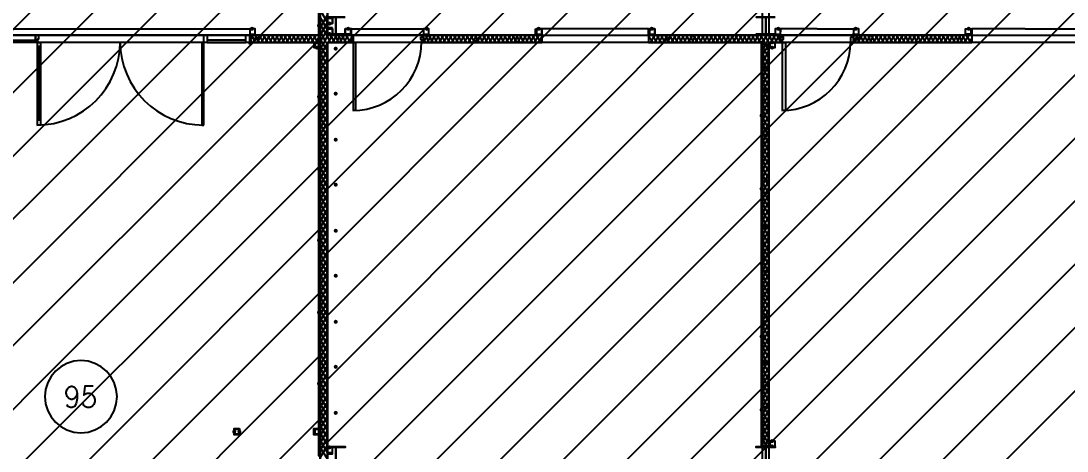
# Model space of a CAD drawing. Header units: millimetres. Extents: x 0 to 420, y 0 to 297.
# Drawn here: x 244.02 to 286.34, y 136.38 to 153.78 of the extents above; entities that cross this region are included whole.
import ezdxf

# ---------------------------------------------------------------- set-up
doc = ezdxf.new("R2010")
doc.units = ezdxf.units.MM
doc.layers.get('0').update_dxf_attribs({"linetype": 'CONTINUOUS'})
doc.styles.get("Standard").update_dxf_attribs({"font": 'STANDARD'})

msp = doc.modelspace()

# ---------------------------------------------------------------- hatches: boundary and pattern name
at = {"true_color": 0x000007}
h = msp.add_hatch(color=0, dxfattribs=at)
h.paths.add_polyline_path([(256.116667, 170.942), (256.074333, 170.942), (256.116667, 153.585333)], flags=0)
h.paths.add_polyline_path([(256.074333, 170.942), (256.116667, 153.585333), (256.074333, 153.585333)], flags=0)
at = {"true_color": 0x0000fe}
for points in [[(256.159, 153.585333), (256.134129, 153.525537), (256.074333, 153.500667), (256.014537, 153.525537), (255.989667, 153.585333), (256.014537, 153.645129), (256.074333, 153.67), (256.134129, 153.645129)], [(256.201333, 153.585333), (256.176462, 153.525537), (256.116667, 153.500667), (256.056871, 153.525537), (256.032, 153.585333), (256.056871, 153.645129), (256.116667, 153.67), (256.176462, 153.645129)], [(274.108333, 152.908), (274.083463, 152.848204), (274.023667, 152.823333), (273.963871, 152.848204), (273.939, 152.908), (273.963871, 152.967796), (274.023667, 152.992667), (274.083462, 152.967796)], [(274.108333, 152.908), (274.083463, 152.848204), (274.023667, 152.823333), (273.963871, 152.848204), (273.939, 152.908), (273.963871, 152.967796), (274.023667, 152.992667), (274.083462, 152.967796)], [(256.159, 150.706667), (256.134129, 150.646871), (256.074333, 150.622), (256.014537, 150.646871), (255.989667, 150.706667), (256.014537, 150.766462), (256.074333, 150.791333), (256.134129, 150.766463)], [(256.201333, 150.664333), (256.176462, 150.604537), (256.116667, 150.579667), (256.056871, 150.604537), (256.032, 150.664333), (256.056871, 150.724129), (256.116667, 150.749), (256.176462, 150.724129)], [(274.066, 149.944667), (274.041129, 149.884871), (273.981333, 149.86), (273.921538, 149.884871), (273.896667, 149.944667), (273.921537, 150.004462), (273.981333, 150.029333), (274.041129, 150.004463)], [(274.108333, 149.902333), (274.083463, 149.842537), (274.023667, 149.817667), (273.963871, 149.842537), (273.939, 149.902333), (273.963871, 149.962129), (274.023667, 149.987), (274.083462, 149.962129)], [(256.159, 147.785667), (256.134129, 147.725871), (256.074333, 147.701), (256.014537, 147.725871), (255.989667, 147.785667), (256.014537, 147.845462), (256.074333, 147.870333), (256.134129, 147.845463)], [(256.201333, 147.785667), (256.176462, 147.725871), (256.116667, 147.701), (256.056871, 147.725871), (256.032, 147.785667), (256.056871, 147.845462), (256.116667, 147.870333), (256.176462, 147.845463)], [(274.066, 146.981333), (274.041129, 146.921537), (273.981333, 146.896667), (273.921538, 146.921537), (273.896667, 146.981333), (273.921537, 147.041129), (273.981333, 147.066), (274.041129, 147.041129)], [(274.108333, 146.939), (274.083463, 146.879204), (274.023667, 146.854333), (273.963871, 146.879204), (273.939, 146.939), (273.963871, 146.998796), (274.023667, 147.023667), (274.083462, 146.998796)], [(256.159, 144.907), (256.134129, 144.847204), (256.074333, 144.822333), (256.014537, 144.847204), (255.989667, 144.907), (256.014537, 144.966796), (256.074333, 144.991667), (256.134129, 144.966796)], [(256.201333, 144.864667), (256.176462, 144.804871), (256.116667, 144.78), (256.056871, 144.804871), (256.032, 144.864667), (256.056871, 144.924462), (256.116667, 144.949333), (256.176462, 144.924463)], [(274.066, 143.975667), (274.041129, 143.915871), (273.981333, 143.891), (273.921538, 143.915871), (273.896667, 143.975667), (273.921537, 144.035462), (273.981333, 144.060333), (274.041129, 144.035463)], [(274.108333, 143.975667), (274.083463, 143.915871), (274.023667, 143.891), (273.963871, 143.915871), (273.939, 143.975667), (273.963871, 144.035462), (274.023667, 144.060333), (274.083462, 144.035463)], [(256.159, 141.986), (256.134129, 141.926204), (256.074333, 141.901333), (256.014537, 141.926204), (255.989667, 141.986), (256.014537, 142.045796), (256.074333, 142.070667), (256.134129, 142.045796)], [(256.201333, 141.986), (256.176462, 141.926204), (256.116667, 141.901333), (256.056871, 141.926204), (256.032, 141.986), (256.056871, 142.045796), (256.116667, 142.070667), (256.176462, 142.045796)], [(274.066, 141.012333), (274.041129, 140.952537), (273.981333, 140.927667), (273.921538, 140.952537), (273.896667, 141.012333), (273.921537, 141.072129), (273.981333, 141.097), (274.041129, 141.072129)], [(274.108333, 140.97), (274.083463, 140.910204), (274.023667, 140.885333), (273.963871, 140.910204), (273.939, 140.97), (273.963871, 141.029796), (274.023667, 141.054667), (274.083462, 141.029796)], [(256.159, 139.107333), (256.134129, 139.047537), (256.074333, 139.022667), (256.014537, 139.047537), (255.989667, 139.107333), (256.014537, 139.167129), (256.074333, 139.192), (256.134129, 139.167129)], [(256.201333, 139.065), (256.176462, 139.005204), (256.116667, 138.980333), (256.056871, 139.005204), (256.032, 139.065), (256.056871, 139.124796), (256.116667, 139.149667), (256.176462, 139.124796)], [(274.066, 138.049), (274.041129, 137.989204), (273.981333, 137.964333), (273.921538, 137.989204), (273.896667, 138.049), (273.921537, 138.108796), (273.981333, 138.133667), (274.041129, 138.108796)], [(274.108333, 138.006667), (274.083463, 137.946871), (274.023667, 137.922), (273.963871, 137.946871), (273.939, 138.006667), (273.963871, 138.066462), (274.023667, 138.091333), (274.083462, 138.066463)]]:
    msp.add_hatch(color=0, dxfattribs=at).paths.add_polyline_path(points, flags=0)
at = {"true_color": 0x000007}
for points in [[(256.582333, 153.67), (256.557462, 153.610204), (256.497667, 153.585333), (256.437871, 153.610204), (256.413, 153.67), (256.437871, 153.729796), (256.497667, 153.754667), (256.557462, 153.729796)], [(253.449667, 153.458333), (253.424796, 153.398537), (253.365, 153.373667), (253.305204, 153.398537), (253.280333, 153.458333), (253.305204, 153.518129), (253.365, 153.543), (253.424796, 153.518129)], [(256.582333, 153.246667), (256.557462, 153.186871), (256.497667, 153.162), (256.437871, 153.186871), (256.413, 153.246667), (256.437871, 153.306462), (256.497667, 153.331333), (256.557462, 153.306463)], [(257.344333, 153.458333), (257.319462, 153.398537), (257.259667, 153.373667), (257.199871, 153.398537), (257.175, 153.458333), (257.199871, 153.518129), (257.259667, 153.543), (257.319462, 153.518129)], [(260.519333, 153.458333), (260.494463, 153.398537), (260.434667, 153.373667), (260.374871, 153.398537), (260.35, 153.458333), (260.374871, 153.518129), (260.434667, 153.543), (260.494462, 153.518129)], [(265.049, 153.458333), (265.024129, 153.398537), (264.964333, 153.373667), (264.904538, 153.398537), (264.879667, 153.458333), (264.904537, 153.518129), (264.964333, 153.543), (265.024129, 153.518129)], [(269.621, 153.458333), (269.596129, 153.398537), (269.536333, 153.373667), (269.476538, 153.398537), (269.451667, 153.458333), (269.476537, 153.518129), (269.536333, 153.543), (269.596129, 153.518129)], [(274.743333, 153.458333), (274.718462, 153.398537), (274.658667, 153.373667), (274.598871, 153.398537), (274.574, 153.458333), (274.598871, 153.518129), (274.658667, 153.543), (274.718462, 153.518129)], [(277.791333, 153.204333), (277.766462, 153.144537), (277.706667, 153.119667), (277.646871, 153.144537), (277.622, 153.204333), (277.646871, 153.264129), (277.706667, 153.289), (277.766462, 153.264129)], [(277.876, 153.458333), (277.851129, 153.398537), (277.791333, 153.373667), (277.731537, 153.398537), (277.706667, 153.458333), (277.731537, 153.518129), (277.791333, 153.543), (277.851129, 153.518129)], [(282.448, 153.458333), (282.423129, 153.398537), (282.363333, 153.373667), (282.303538, 153.398537), (282.278667, 153.458333), (282.303537, 153.518129), (282.363333, 153.543), (282.423129, 153.518129)], [(256.074333, 152.908), (256.049463, 152.848204), (255.989667, 152.823333), (255.929871, 152.848204), (255.905, 152.908), (255.929871, 152.967796), (255.989667, 152.992667), (256.049462, 152.967796)], [(274.108333, 152.908), (274.083463, 152.848204), (274.023667, 152.823333), (273.963871, 152.848204), (273.939, 152.908), (273.963871, 152.967796), (274.023667, 152.992667), (274.083462, 152.967796)], [(274.235333, 152.823333), (274.210462, 152.763537), (274.150667, 152.738667), (274.090871, 152.763537), (274.066, 152.823333), (274.090871, 152.883129), (274.150667, 152.908), (274.210462, 152.883129)], [(274.489333, 152.908), (274.464462, 152.848204), (274.404667, 152.823333), (274.344871, 152.848204), (274.32, 152.908), (274.344871, 152.967796), (274.404667, 152.992667), (274.464462, 152.967796)], [(256.074333, 152.696333), (256.049463, 152.636537), (255.989667, 152.611667), (255.929871, 152.636537), (255.905, 152.696333), (255.929871, 152.756129), (255.989667, 152.781), (256.049462, 152.756129)], [(256.836333, 152.654), (256.811462, 152.594204), (256.751667, 152.569333), (256.691871, 152.594204), (256.667, 152.654), (256.691871, 152.713796), (256.751667, 152.738667), (256.811462, 152.713796)], [(274.489333, 152.696333), (274.464462, 152.636537), (274.404667, 152.611667), (274.344871, 152.636537), (274.32, 152.696333), (274.344871, 152.756129), (274.404667, 152.781), (274.464462, 152.756129)], [(256.836333, 150.833667), (256.811462, 150.773871), (256.751667, 150.749), (256.691871, 150.773871), (256.667, 150.833667), (256.691871, 150.893462), (256.751667, 150.918333), (256.811462, 150.893463)], [(274.235333, 151.003), (274.210462, 150.943204), (274.150667, 150.918333), (274.090871, 150.943204), (274.066, 151.003), (274.090871, 151.062796), (274.150667, 151.087667), (274.210462, 151.062796)], [(256.836333, 148.971), (256.811462, 148.911204), (256.751667, 148.886333), (256.691871, 148.911204), (256.667, 148.971), (256.691871, 149.030796), (256.751667, 149.055667), (256.811462, 149.030796)], [(274.235333, 149.140333), (274.210462, 149.080537), (274.150667, 149.055667), (274.090871, 149.080537), (274.066, 149.140333), (274.090871, 149.200129), (274.150667, 149.225), (274.210462, 149.200129)], [(274.235333, 147.32), (274.210462, 147.260204), (274.150667, 147.235333), (274.090871, 147.260204), (274.066, 147.32), (274.090871, 147.379796), (274.150667, 147.404667), (274.210462, 147.379796)], [(256.836333, 147.150667), (256.811462, 147.090871), (256.751667, 147.066), (256.691871, 147.090871), (256.667, 147.150667), (256.691871, 147.210462), (256.751667, 147.235333), (256.811462, 147.210463)], [(256.836333, 145.288), (256.811462, 145.228204), (256.751667, 145.203333), (256.691871, 145.228204), (256.667, 145.288), (256.691871, 145.347796), (256.751667, 145.372667), (256.811462, 145.347796)], [(274.235333, 145.457333), (274.210462, 145.397537), (274.150667, 145.372667), (274.090871, 145.397537), (274.066, 145.457333), (274.090871, 145.517129), (274.150667, 145.542), (274.210462, 145.517129)], [(256.836333, 143.467667), (256.811462, 143.407871), (256.751667, 143.383), (256.691871, 143.407871), (256.667, 143.467667), (256.691871, 143.527462), (256.751667, 143.552333), (256.811462, 143.527463)], [(274.235333, 143.637), (274.210462, 143.577204), (274.150667, 143.552333), (274.090871, 143.577204), (274.066, 143.637), (274.090871, 143.696796), (274.150667, 143.721667), (274.210462, 143.696796)], [(274.235333, 141.816667), (274.210462, 141.756871), (274.150667, 141.732), (274.090871, 141.756871), (274.066, 141.816667), (274.090871, 141.876462), (274.150667, 141.901333), (274.210462, 141.876463)], [(256.836333, 141.605), (256.811462, 141.545204), (256.751667, 141.520333), (256.691871, 141.545204), (256.667, 141.605), (256.691871, 141.664796), (256.751667, 141.689667), (256.811462, 141.664796)], [(256.836333, 139.784667), (256.811462, 139.724871), (256.751667, 139.7), (256.691871, 139.724871), (256.667, 139.784667), (256.691871, 139.844462), (256.751667, 139.869333), (256.811462, 139.844463)], [(274.235333, 139.954), (274.210462, 139.894204), (274.150667, 139.869333), (274.090871, 139.894204), (274.066, 139.954), (274.090871, 140.013796), (274.150667, 140.038667), (274.210462, 140.013796)], [(256.836333, 137.922), (256.811462, 137.862204), (256.751667, 137.837333), (256.691871, 137.862204), (256.667, 137.922), (256.691871, 137.981796), (256.751667, 138.006667), (256.811462, 137.981796)], [(274.235333, 138.133667), (274.210462, 138.073871), (274.150667, 138.049), (274.090871, 138.073871), (274.066, 138.133667), (274.090871, 138.193462), (274.150667, 138.218333), (274.210462, 138.193463)], [(252.73, 137.16), (252.705129, 137.100204), (252.645333, 137.075333), (252.585538, 137.100204), (252.560667, 137.16), (252.585537, 137.219796), (252.645333, 137.244667), (252.705129, 137.219796)], [(252.941667, 137.16), (252.916796, 137.100204), (252.857, 137.075333), (252.797204, 137.100204), (252.772333, 137.16), (252.797204, 137.219796), (252.857, 137.244667), (252.916796, 137.219796)], [(274.489333, 136.779), (274.464462, 136.719204), (274.404667, 136.694333), (274.344871, 136.719204), (274.32, 136.779), (274.344871, 136.838796), (274.404667, 136.863667), (274.464462, 136.838796)], [(256.582333, 136.525), (256.557462, 136.465204), (256.497667, 136.440333), (256.437871, 136.465204), (256.413, 136.525), (256.437871, 136.584796), (256.497667, 136.609667), (256.557462, 136.584796)], [(274.108333, 136.567333), (274.083463, 136.507537), (274.023667, 136.482667), (273.963871, 136.507537), (273.939, 136.567333), (273.963871, 136.627129), (274.023667, 136.652), (274.083462, 136.627129)], [(274.489333, 136.567333), (274.464462, 136.507537), (274.404667, 136.482667), (274.344871, 136.507537), (274.32, 136.567333), (274.344871, 136.627129), (274.404667, 136.652), (274.464462, 136.627129)]]:
    msp.add_hatch(color=0, dxfattribs=at).paths.add_polyline_path(points, flags=0)
h = msp.add_hatch(color=0, dxfattribs=at)
h.paths.add_polyline_path([(256.116667, 153.585333), (256.074333, 153.585333), (256.116667, 136.186333)], flags=0)
h.paths.add_polyline_path([(256.074333, 153.585333), (256.116667, 136.186333), (256.074333, 136.186333)], flags=0)
h = msp.add_hatch(color=0, dxfattribs=at)
h.paths.add_polyline_path([(274.023667, 152.908), (273.981333, 152.908), (274.023667, 136.567333)], flags=0)
h.paths.add_polyline_path([(273.981333, 152.908), (274.023667, 136.567333), (273.981333, 136.567333)], flags=0)

# ---------------------------------------------------------------- linework, layer by layer
at = {"color": 0, "true_color": 0x000008}
for points in [[(256.116667, 200.321333), (240.03, 200.321333), (240.03, 153.204333), (256.116667, 153.204333)], [(240.03, 118.448667), (256.116667, 118.448667), (256.116667, 152.908), (243.501333, 152.908), (243.501333, 144.018), (240.03, 144.018)]]:
    msp.add_lwpolyline(points, close=True, dxfattribs=at)
at = {"color": 0, "true_color": 0x000020}
for points in [[(240.030001, 149.775333), (279.146001, 188.848999)], [(240.030001, 147.235333), (256.074334, 163.237333)], [(240.030001, 144.652999), (256.074334, 160.697333)], [(240.030001, 142.112999), (256.074334, 158.114999)], [(240.030001, 139.530666), (256.074334, 155.574999)], [(240.030001, 136.990666), (256.074334, 152.992666)], [(240.030001, 134.408333), (256.074334, 150.452666)], [(240.030001, 131.868333), (256.074334, 147.870333)], [(240.030001, 129.285999), (256.074334, 145.330333)], [(240.030001, 126.745999), (256.074334, 142.747999)], [(240.030001, 124.163666), (256.074334, 140.207999)], [(240.030001, 121.623666), (256.074334, 137.625666)]]:
    msp.add_lwpolyline(points, dxfattribs=at)
at = {"color": 0, "true_color": 0x000007}
for points in [[(256.116667, 171.577), (256.116667, 153.204333)], [(256.116667, 170.942), (256.116667, 153.585333), (256.074333, 170.942), (256.074333, 153.585333)], [(256.413, 153.204333), (256.413, 164.380333)], [(256.413, 153.712333), (256.116667, 154.220333)], [(256.116667, 153.500667), (256.413, 154.008667)], [(256.413, 153.416), (256.116667, 153.924)], [(256.116667, 153.204333), (256.413, 153.712333)], [(256.751667, 153.924), (256.751667, 153.204333)], [(274.150667, 153.924), (274.150667, 153.204333)], [(242.866333, 153.331333), (242.866333, 153.458333), (248.073333, 153.458333)], [(248.073333, 153.204333), (242.866333, 153.204333), (242.866333, 153.331333)], [(248.073333, 153.458333), (253.280333, 153.458333), (253.280333, 153.331333)], [(253.280333, 153.331333), (253.280333, 153.204333), (248.073333, 153.204333)], [(253.365, 153.246667), (253.365, 153.204333)], [(256.116667, 153.585333), (256.116667, 136.186333), (256.074333, 153.585333), (256.074333, 136.186333)], [(256.413, 153.162), (256.116667, 153.627667)], [(256.116667, 152.950333), (256.413, 153.416)], [(256.370667, 152.908), (256.116667, 153.373667)], [(256.413, 153.246667), (256.413, 153.204333)], [(256.497667, 153.500667), (256.497667, 153.458333)], [(256.582333, 153.246667), (256.582333, 153.204333)], [(256.921, 153.246667), (256.921, 153.204333)], [(257.090333, 153.246667), (257.090333, 153.204333)], [(257.259667, 153.246667), (257.259667, 153.204333)], [(257.386667, 153.331333), (257.386667, 153.458333), (258.826, 153.458333)], [(258.826, 153.204333), (257.386667, 153.204333), (257.386667, 153.331333)], [(258.826, 153.458333), (260.307667, 153.458333), (260.307667, 153.331333)], [(260.307667, 153.331333), (260.307667, 153.204333), (258.826, 153.204333)], [(260.434667, 153.246667), (260.434667, 153.204333)], [(264.964333, 153.246667), (264.964333, 153.204333)], [(267.250333, 153.458333), (265.091333, 153.458333), (265.091333, 153.331333)], [(265.091333, 153.331333), (265.091333, 153.204333), (267.250333, 153.204333)], [(269.409333, 153.331333), (269.409333, 153.458333), (267.250333, 153.458333)], [(267.250333, 153.204333), (269.409333, 153.204333), (269.409333, 153.331333)], [(269.536333, 153.246667), (269.536333, 153.204333)], [(273.812, 153.246667), (273.812, 153.204333)], [(273.981333, 153.246667), (273.981333, 153.204333)], [(274.32, 153.246667), (274.32, 153.204333)], [(274.489333, 153.246667), (274.489333, 153.204333)], [(276.225, 153.458333), (274.743333, 153.458333), (274.531667, 153.458333), (274.531667, 153.246667), (274.743333, 153.246667), (274.743333, 153.458333), (274.531667, 153.458333), (274.531667, 153.204333), (274.743333, 153.204333), (274.743333, 153.458333), (274.743333, 153.331333)], [(274.658667, 153.246667), (274.658667, 153.204333)], [(276.225, 153.204333), (274.743333, 153.204333), (274.743333, 153.331333)], [(276.225, 153.458333), (277.706667, 153.458333), (277.706667, 153.331333)], [(277.706667, 153.331333), (277.706667, 153.204333), (276.225, 153.204333)], [(277.791333, 153.246667), (277.791333, 153.204333)], [(282.363333, 153.246667), (282.363333, 153.204333)], [(284.649333, 153.458333), (282.490333, 153.458333), (282.490333, 153.331333)], [(282.490333, 153.331333), (282.490333, 153.204333), (284.649333, 153.204333)], [(284.649333, 153.458333), (286.808333, 153.458333), (287.02, 153.458333), (287.02, 153.246667), (286.808333, 153.246667), (286.808333, 153.458333), (287.062333, 153.458333), (287.062333, 153.204333), (286.808333, 153.204333), (286.808333, 153.458333), (286.808333, 153.331333)], [(284.649333, 153.204333), (286.808333, 153.204333), (286.808333, 153.331333)], [(244.602, 153.204333), (242.993333, 153.204333)], [(242.993333, 152.992667), (244.602, 152.992667)], [(244.6655, 149.563667), (245.009605, 149.581042), (245.34377, 149.632041), (245.666302, 149.714972), (245.975511, 149.828142), (246.269704, 149.969861), (246.54719, 150.138437), (246.806277, 150.332178), (247.045274, 150.549393), (247.262488, 150.78839), (247.45623, 151.047477), (247.624805, 151.324963), (247.766524, 151.619156), (247.879695, 151.928364), (247.962626, 152.250897), (248.013624, 152.585061), (248.031, 152.929167)], [(248.031, 152.929167), (248.048376, 152.585061), (248.099374, 152.250897), (248.182305, 151.928364), (248.295476, 151.619156), (248.437195, 151.324963), (248.60577, 151.047477), (248.799512, 150.78839), (249.016726, 150.549393), (249.255723, 150.332178), (249.51481, 150.138437), (249.792296, 149.969861), (250.086489, 149.828142), (250.395698, 149.714972), (250.71823, 149.632041), (251.052395, 149.581042), (251.3965, 149.563667)], [(253.111, 153.204333), (251.544667, 153.204333)], [(253.111, 152.992667), (251.544667, 152.992667)], [(253.280333, 152.950333), (253.407333, 153.204333)], [(253.280333, 153.204333), (253.280333, 152.908), (253.365, 152.908)], [(256.116667, 153.204333), (253.280333, 153.204333)], [(253.365, 152.908), (253.280333, 153.077333)], [(253.280333, 152.908), (256.116667, 152.908)], [(253.492, 152.908), (253.365, 153.204333)], [(253.407333, 152.908), (253.576667, 153.204333)], [(253.661333, 152.908), (253.492, 153.204333)], [(253.576667, 152.908), (253.746, 153.204333)], [(253.830667, 152.908), (253.661333, 153.204333)], [(253.746, 152.908), (253.915333, 153.204333)], [(254, 152.908), (253.830667, 153.204333)], [(253.915333, 152.908), (254.084667, 153.204333)], [(254.169333, 152.908), (254, 153.204333)], [(254.084667, 152.908), (254.254, 153.204333)], [(254.338667, 152.908), (254.169333, 153.204333)], [(254.254, 152.908), (254.423333, 153.204333)], [(254.508, 152.908), (254.338667, 153.204333)], [(254.423333, 152.908), (254.592667, 153.204333)], [(254.677333, 152.908), (254.508, 153.204333)], [(254.592667, 152.908), (254.762, 153.204333)], [(254.846667, 152.908), (254.677333, 153.204333)], [(254.762, 152.908), (254.931333, 153.204333)], [(255.016, 152.908), (254.846667, 153.204333)], [(254.931333, 152.908), (255.100667, 153.204333)], [(255.185333, 152.908), (255.016, 153.204333)], [(255.100667, 152.908), (255.27, 153.204333)], [(255.354667, 152.908), (255.185333, 153.204333)], [(255.27, 152.908), (255.439333, 153.204333)], [(255.524, 152.908), (255.354667, 153.204333)], [(255.439333, 152.908), (255.608667, 153.204333)], [(255.693333, 152.908), (255.524, 153.204333)], [(255.608667, 152.908), (255.778, 153.204333)], [(255.862667, 152.908), (255.693333, 153.204333)], [(255.778, 152.908), (255.947333, 153.204333)], [(256.032, 152.908), (255.862667, 153.204333)], [(255.947333, 152.908), (256.116667, 153.204333)], [(256.116667, 153.077333), (256.032, 153.204333)], [(256.201333, 152.908), (256.116667, 153.077333)], [(256.116667, 152.908), (256.116667, 152.950333)], [(256.116667, 152.654), (256.286, 152.908)], [(256.116667, 152.908), (256.116667, 118.448667)], [(256.116667, 152.357667), (256.413, 152.865667)], [(256.413, 152.569333), (256.201333, 152.908)], [(256.286, 152.908), (256.413, 153.162)], [(256.413, 152.865667), (256.370667, 152.908)], [(256.413, 153.162), (256.455333, 153.204333)], [(257.386667, 153.204333), (256.413, 153.204333)], [(256.54, 152.908), (256.413, 153.162)], [(256.413, 118.448667), (256.413, 152.908)], [(256.413, 152.908), (257.386667, 152.908)], [(256.455333, 152.908), (256.624667, 153.204333)], [(256.709333, 152.908), (256.54, 153.204333)], [(256.624667, 152.908), (256.794, 153.204333)], [(256.878667, 152.908), (256.709333, 153.204333)], [(256.794, 152.908), (256.921, 153.204333)], [(257.005667, 152.908), (256.878667, 153.204333)], [(256.921, 152.908), (257.090333, 153.204333)], [(257.175, 152.908), (257.005667, 153.204333)], [(257.090333, 152.908), (257.259667, 153.204333)], [(257.344333, 152.908), (257.175, 153.204333)], [(257.259667, 152.908), (257.386667, 153.077333)], [(257.386667, 153.204333), (257.344333, 153.204333)], [(257.386667, 153.204333), (257.386667, 153.119667), (257.386667, 152.908)], [(257.386667, 153.204333), (257.386667, 153.119667)], [(257.450167, 150.156333), (257.733675, 150.170649), (258.008994, 150.212667), (258.274728, 150.280993), (258.529485, 150.374234), (258.77187, 150.490996), (259.000491, 150.629886), (259.213952, 150.789509), (259.410861, 150.968472), (259.589824, 151.165381), (259.749448, 151.378843), (259.888337, 151.607463), (260.005099, 151.849849), (260.09834, 152.104605), (260.166666, 152.37034), (260.208684, 152.645658), (260.223, 152.929167)], [(260.307667, 152.950333), (260.477, 153.204333)], [(260.307667, 153.204333), (260.307667, 153.119667), (260.307667, 152.908)], [(260.307667, 153.204333), (260.307667, 153.119667)], [(265.091333, 153.204333), (260.307667, 153.204333)], [(260.392333, 152.908), (260.307667, 153.035)], [(260.307667, 152.908), (265.091333, 152.908)], [(260.519333, 152.908), (260.392333, 153.204333)], [(260.477, 152.908), (260.604, 153.204333)], [(260.688667, 152.908), (260.519333, 153.204333)], [(260.604, 152.908), (260.773333, 153.204333)], [(260.858, 152.908), (260.688667, 153.204333)], [(260.773333, 152.908), (260.942667, 153.204333)], [(261.027333, 152.908), (260.858, 153.204333)], [(260.942667, 152.908), (261.112, 153.204333)], [(261.196667, 152.908), (261.027333, 153.204333)], [(261.112, 152.908), (261.281333, 153.204333)], [(261.366, 152.908), (261.196667, 153.204333)], [(261.281333, 152.908), (261.450667, 153.204333)], [(261.535333, 152.908), (261.366, 153.204333)], [(261.450667, 152.908), (261.62, 153.204333)], [(261.704667, 152.908), (261.535333, 153.204333)], [(261.62, 152.908), (261.789333, 153.204333)], [(261.874, 152.908), (261.704667, 153.204333)], [(261.789333, 152.908), (261.958667, 153.204333)], [(262.043333, 152.908), (261.874, 153.204333)], [(261.958667, 152.908), (262.128, 153.204333)], [(262.212667, 152.908), (262.043333, 153.204333)], [(262.128, 152.908), (262.297333, 153.204333)], [(262.382, 152.908), (262.212667, 153.204333)], [(262.297333, 152.908), (262.466667, 153.204333)], [(262.551333, 152.908), (262.382, 153.204333)], [(262.466667, 152.908), (262.636, 153.204333)], [(262.720667, 152.908), (262.551333, 153.204333)], [(262.636, 152.908), (262.805333, 153.204333)], [(262.89, 152.908), (262.720667, 153.204333)], [(262.805333, 152.908), (262.974667, 153.204333)], [(263.059333, 152.908), (262.89, 153.204333)], [(262.974667, 152.908), (263.144, 153.204333)], [(263.228667, 152.908), (263.059333, 153.204333)], [(263.144, 152.908), (263.313333, 153.204333)], [(263.398, 152.908), (263.228667, 153.204333)], [(263.313333, 152.908), (263.482667, 153.204333)], [(263.567333, 152.908), (263.398, 153.204333)], [(263.482667, 152.908), (263.652, 153.204333)], [(263.736667, 152.908), (263.567333, 153.204333)], [(263.652, 152.908), (263.821333, 153.204333)], [(263.906, 152.908), (263.736667, 153.204333)], [(263.821333, 152.908), (263.990667, 153.204333)], [(264.075333, 152.908), (263.906, 153.204333)], [(263.990667, 152.908), (264.117667, 153.204333)], [(264.202333, 152.908), (264.075333, 153.204333)], [(264.117667, 152.908), (264.287, 153.204333)], [(264.371667, 152.908), (264.202333, 153.204333)], [(264.287, 152.908), (264.456333, 153.204333)], [(264.541, 152.908), (264.371667, 153.204333)], [(264.456333, 152.908), (264.625667, 153.204333)], [(264.710333, 152.908), (264.541, 153.204333)], [(264.625667, 152.908), (264.795, 153.204333)], [(264.879667, 152.908), (264.710333, 153.204333)], [(264.795, 152.908), (264.964333, 153.204333)], [(265.049, 152.908), (264.879667, 153.204333)], [(264.964333, 152.908), (265.091333, 153.119667)], [(265.091333, 153.162), (265.049, 153.204333)], [(265.091333, 153.204333), (265.091333, 152.908)], [(265.091333, 153.204333), (265.091333, 152.908)], [(269.409333, 153.119667), (269.494, 153.204333)], [(269.409333, 153.204333), (269.409333, 152.908)], [(269.409333, 153.204333), (269.409333, 152.908)], [(274.743333, 153.204333), (269.409333, 153.204333)], [(269.578667, 152.908), (269.409333, 153.162)], [(269.409333, 152.908), (274.023667, 152.908)], [(269.494, 152.908), (269.663333, 153.204333)], [(269.748, 152.908), (269.578667, 153.204333)], [(269.663333, 152.908), (269.832667, 153.204333)], [(269.917333, 152.908), (269.748, 153.204333)], [(269.832667, 152.908), (270.002, 153.204333)], [(270.086667, 152.908), (269.917333, 153.204333)], [(270.002, 152.908), (270.171333, 153.204333)], [(270.256, 152.908), (270.086667, 153.204333)], [(270.171333, 152.908), (270.340667, 153.204333)], [(270.425333, 152.908), (270.256, 153.204333)], [(270.340667, 152.908), (270.51, 153.204333)], [(270.594667, 152.908), (270.425333, 153.204333)], [(270.51, 152.908), (270.679333, 153.204333)], [(270.764, 152.908), (270.594667, 153.204333)], [(270.679333, 152.908), (270.848667, 153.204333)], [(270.933333, 152.908), (270.764, 153.204333)], [(270.848667, 152.908), (271.018, 153.204333)], [(271.102667, 152.908), (270.933333, 153.204333)], [(271.018, 152.908), (271.187333, 153.204333)], [(271.229667, 152.908), (271.102667, 153.204333)], [(271.187333, 152.908), (271.314333, 153.204333)], [(271.399, 152.908), (271.229667, 153.204333)], [(271.314333, 152.908), (271.483667, 153.204333)], [(271.568333, 152.908), (271.399, 153.204333)], [(271.483667, 152.908), (271.653, 153.204333)], [(271.737667, 152.908), (271.568333, 153.204333)], [(271.653, 152.908), (271.822333, 153.204333)], [(271.907, 152.908), (271.737667, 153.204333)], [(271.822333, 152.908), (271.991667, 153.204333)], [(272.076333, 152.908), (271.907, 153.204333)], [(271.991667, 152.908), (272.161, 153.204333)], [(272.245667, 152.908), (272.076333, 153.204333)], [(272.161, 152.908), (272.330333, 153.204333)], [(272.415, 152.908), (272.245667, 153.204333)], [(272.330333, 152.908), (272.499667, 153.204333)], [(272.584333, 152.908), (272.415, 153.204333)], [(272.499667, 152.908), (272.669, 153.204333)], [(272.753667, 152.908), (272.584333, 153.204333)], [(272.669, 152.908), (272.838333, 153.204333)], [(272.923, 152.908), (272.753667, 153.204333)], [(272.838333, 152.908), (273.007667, 153.204333)], [(273.092333, 152.908), (272.923, 153.204333)], [(273.007667, 152.908), (273.177, 153.204333)], [(273.261667, 152.908), (273.092333, 153.204333)], [(273.177, 152.908), (273.346333, 153.204333)], [(273.431, 152.908), (273.261667, 153.204333)], [(273.346333, 152.908), (273.515667, 153.204333)], [(273.600333, 152.908), (273.431, 153.204333)], [(273.515667, 152.908), (273.685, 153.204333)], [(273.769667, 152.908), (273.600333, 153.204333)], [(273.685, 152.908), (273.854333, 153.204333)], [(273.939, 152.908), (273.769667, 153.204333)], [(273.854333, 152.908), (274.023667, 153.204333)], [(274.108333, 152.908), (273.939, 153.204333)], [(274.023667, 152.908), (274.023667, 136.567333), (273.981333, 152.908), (273.981333, 136.567333)], [(274.023667, 152.908), (274.193, 153.204333)], [(274.023667, 152.611667), (274.193, 152.908)], [(274.023667, 152.908), (274.023667, 136.567333), (274.277667, 136.567333), (274.277667, 152.908)], [(274.023667, 152.357667), (274.277667, 152.823333)], [(274.277667, 152.908), (274.108333, 153.204333)], [(274.277667, 152.569333), (274.108333, 152.908)], [(274.193, 152.908), (274.362333, 153.204333)], [(274.447, 152.908), (274.277667, 153.204333)], [(274.277667, 152.865667), (274.277667, 152.908)], [(274.277667, 152.908), (274.743333, 152.908)], [(274.362333, 152.908), (274.531667, 153.204333)], [(274.616333, 152.908), (274.447, 153.204333)], [(274.531667, 152.908), (274.701, 153.204333)], [(274.743333, 152.950333), (274.616333, 153.204333)], [(274.701, 152.908), (274.743333, 153.077333)], [(274.743333, 153.204333), (274.743333, 153.119667), (274.743333, 152.908)], [(274.743333, 153.204333), (274.743333, 153.119667)], [(274.806833, 150.156333), (275.090342, 150.170649), (275.36566, 150.212667), (275.631395, 150.280993), (275.886151, 150.374234), (276.128537, 150.490996), (276.357157, 150.629886), (276.570619, 150.789509), (276.767528, 150.968472), (276.946491, 151.165381), (277.106114, 151.378843), (277.245004, 151.607463), (277.361766, 151.849849), (277.455007, 152.104605), (277.523333, 152.37034), (277.565351, 152.645658), (277.579667, 152.929167)], [(277.706667, 152.908), (277.876, 153.204333)], [(277.706667, 153.204333), (277.706667, 153.119667), (277.706667, 152.908)], [(277.706667, 153.204333), (277.706667, 153.119667)], [(282.490333, 153.204333), (277.706667, 153.204333)], [(277.791333, 152.908), (277.706667, 153.077333)], [(277.706667, 152.908), (282.490333, 152.908)], [(277.960667, 152.908), (277.791333, 153.204333)], [(277.876, 152.908), (278.045333, 153.204333)], [(278.13, 152.908), (277.960667, 153.204333)], [(278.045333, 152.908), (278.214667, 153.204333)], [(278.299333, 152.908), (278.13, 153.204333)], [(278.214667, 152.908), (278.384, 153.204333)], [(278.426333, 152.908), (278.299333, 153.204333)], [(278.384, 152.908), (278.511, 153.204333)], [(278.595667, 152.908), (278.426333, 153.204333)], [(278.511, 152.908), (278.680333, 153.204333)], [(278.765, 152.908), (278.595667, 153.204333)], [(278.680333, 152.908), (278.849667, 153.204333)], [(278.934333, 152.908), (278.765, 153.204333)], [(278.849667, 152.908), (279.019, 153.204333)], [(279.103667, 152.908), (278.934333, 153.204333)], [(279.019, 152.908), (279.188333, 153.204333)], [(279.273, 152.908), (279.103667, 153.204333)], [(279.188333, 152.908), (279.357667, 153.204333)], [(279.442333, 152.908), (279.273, 153.204333)], [(279.357667, 152.908), (279.527, 153.204333)], [(279.611667, 152.908), (279.442333, 153.204333)], [(279.527, 152.908), (279.696333, 153.204333)], [(279.781, 152.908), (279.611667, 153.204333)], [(279.696333, 152.908), (279.865667, 153.204333)], [(279.950333, 152.908), (279.781, 153.204333)], [(279.865667, 152.908), (280.035, 153.204333)], [(280.119667, 152.908), (279.950333, 153.204333)], [(280.035, 152.908), (280.204333, 153.204333)], [(280.289, 152.908), (280.119667, 153.204333)], [(280.204333, 152.908), (280.373667, 153.204333)], [(280.458333, 152.908), (280.289, 153.204333)], [(280.373667, 152.908), (280.543, 153.204333)], [(280.627667, 152.908), (280.458333, 153.204333)], [(280.543, 152.908), (280.712333, 153.204333)], [(280.797, 152.908), (280.627667, 153.204333)], [(280.712333, 152.908), (280.881667, 153.204333)], [(280.966333, 152.908), (280.797, 153.204333)], [(280.881667, 152.908), (281.051, 153.204333)], [(281.135667, 152.908), (280.966333, 153.204333)], [(281.051, 152.908), (281.220333, 153.204333)], [(281.305, 152.908), (281.135667, 153.204333)], [(281.220333, 152.908), (281.389667, 153.204333)], [(281.474333, 152.908), (281.305, 153.204333)], [(281.389667, 152.908), (281.559, 153.204333)], [(281.643667, 152.908), (281.474333, 153.204333)], [(281.559, 152.908), (281.728333, 153.204333)], [(281.813, 152.908), (281.643667, 153.204333)], [(281.728333, 152.908), (281.897667, 153.204333)], [(281.982333, 152.908), (281.813, 153.204333)], [(281.897667, 152.908), (282.024667, 153.204333)], [(282.109333, 152.908), (281.982333, 153.204333)], [(282.024667, 152.908), (282.194, 153.204333)], [(282.278667, 152.908), (282.109333, 153.204333)], [(282.194, 152.908), (282.363333, 153.204333)], [(282.448, 152.908), (282.278667, 153.204333)], [(282.363333, 152.908), (282.490333, 153.077333)], [(282.490333, 153.204333), (282.448, 153.204333)], [(282.490333, 153.204333), (282.490333, 152.908)], [(282.490333, 153.204333), (282.490333, 152.908)], [(244.771333, 149.775333), (244.771333, 152.738667)], [(251.375333, 149.775333), (251.375333, 152.738667)], [(256.413, 152.273), (256.116667, 152.781)], [(256.116667, 152.061333), (256.413, 152.569333)], [(256.413, 151.976667), (256.116667, 152.484667)], [(274.277667, 152.273), (274.023667, 152.781)], [(274.023667, 152.061333), (274.277667, 152.569333)], [(274.277667, 151.976667), (274.023667, 152.484667)], [(256.116667, 151.765), (256.413, 152.273)], [(256.413, 151.680333), (256.116667, 152.188333)], [(256.116667, 151.468667), (256.413, 151.976667)], [(274.023667, 151.765), (274.277667, 152.273)], [(274.277667, 151.722667), (274.023667, 152.188333)], [(274.023667, 151.468667), (274.277667, 151.976667)], [(256.413, 151.384), (256.116667, 151.892)], [(256.116667, 151.172333), (256.413, 151.680333)], [(256.413, 151.13), (256.116667, 151.595667)], [(274.277667, 151.426333), (274.023667, 151.934333)], [(274.023667, 151.172333), (274.277667, 151.680333)], [(274.277667, 151.13), (274.023667, 151.638)], [(256.116667, 150.918333), (256.413, 151.384)], [(256.413, 150.833667), (256.116667, 151.341667)], [(256.116667, 150.622), (256.413, 151.13)], [(274.023667, 150.876), (274.277667, 151.384)], [(274.277667, 150.833667), (274.023667, 151.341667)], [(256.413, 150.537333), (256.116667, 151.045333)], [(256.116667, 150.325667), (256.413, 150.833667)], [(256.413, 150.241), (256.116667, 150.749)], [(274.023667, 150.579667), (274.277667, 151.087667)], [(274.277667, 150.537333), (274.023667, 151.045333)], [(274.023667, 150.325667), (274.277667, 150.791333)], [(274.277667, 150.241), (274.023667, 150.749)], [(256.116667, 150.029333), (256.413, 150.537333)], [(256.413, 149.944667), (256.116667, 150.452667)], [(274.023667, 150.029333), (274.277667, 150.537333)], [(274.277667, 149.987), (274.023667, 150.452667)], [(256.116667, 149.733), (256.413, 150.241)], [(256.413, 149.648333), (256.116667, 150.156333)], [(256.116667, 149.436667), (256.413, 149.944667)], [(256.413, 149.394333), (256.116667, 149.86)], [(274.023667, 149.733), (274.277667, 150.241)], [(274.277667, 149.690667), (274.023667, 150.198667)], [(274.023667, 149.436667), (274.277667, 149.944667)], [(274.277667, 149.394333), (274.023667, 149.902333)], [(256.116667, 149.182667), (256.413, 149.648333)], [(256.413, 149.098), (256.116667, 149.606)], [(274.023667, 149.140333), (274.277667, 149.648333)], [(274.277667, 149.098), (274.023667, 149.606)], [(256.116667, 148.886333), (256.413, 149.394333)], [(256.413, 148.801667), (256.116667, 149.309667)], [(256.116667, 148.59), (256.413, 149.098)], [(256.413, 148.505333), (256.116667, 149.013333)], [(274.023667, 148.844), (274.277667, 149.352)], [(274.277667, 148.801667), (274.023667, 149.309667)], [(274.023667, 148.59), (274.277667, 149.055667)], [(274.277667, 148.505333), (274.023667, 149.013333)], [(256.116667, 148.293667), (256.413, 148.801667)], [(256.413, 148.209), (256.116667, 148.717)], [(274.023667, 148.293667), (274.277667, 148.801667)], [(274.277667, 148.209), (274.023667, 148.717)], [(256.116667, 147.997333), (256.413, 148.505333)], [(256.413, 147.912667), (256.116667, 148.420667)], [(256.116667, 147.701), (256.413, 148.209)], [(274.023667, 147.997333), (274.277667, 148.505333)], [(274.277667, 147.955), (274.023667, 148.420667)], [(274.023667, 147.701), (274.277667, 148.209)], [(274.277667, 147.658667), (274.023667, 148.166667)], [(256.413, 147.616333), (256.116667, 148.124333)], [(256.116667, 147.404667), (256.413, 147.912667)], [(256.413, 147.362333), (256.116667, 147.828)], [(274.023667, 147.404667), (274.277667, 147.912667)], [(274.277667, 147.362333), (274.023667, 147.870333)], [(256.116667, 147.150667), (256.413, 147.616333)], [(256.413, 147.066), (256.116667, 147.574)], [(256.116667, 146.854333), (256.413, 147.362333)], [(274.023667, 147.108333), (274.277667, 147.616333)], [(274.277667, 147.066), (274.023667, 147.574)], [(274.023667, 146.812), (274.277667, 147.32)], [(256.413, 146.769667), (256.116667, 147.277667)], [(256.116667, 146.558), (256.413, 147.066)], [(256.413, 146.473333), (256.116667, 146.981333)], [(274.277667, 146.769667), (274.023667, 147.277667)], [(274.023667, 146.558), (274.277667, 147.023667)], [(274.277667, 146.473333), (274.023667, 146.981333)], [(256.116667, 146.261667), (256.413, 146.769667)], [(256.413, 146.177), (256.116667, 146.685)], [(256.116667, 145.965333), (256.413, 146.473333)], [(274.023667, 146.261667), (274.277667, 146.769667)], [(274.277667, 146.219333), (274.023667, 146.685)], [(274.023667, 145.965333), (274.277667, 146.473333)], [(256.413, 145.880667), (256.116667, 146.388667)], [(256.116667, 145.669), (256.413, 146.177)], [(256.413, 145.626667), (256.116667, 146.092333)], [(274.277667, 145.923), (274.023667, 146.431)], [(274.023667, 145.669), (274.277667, 146.177)], [(274.277667, 145.626667), (274.023667, 146.134667)], [(256.116667, 145.415), (256.413, 145.880667)], [(256.413, 145.330333), (256.116667, 145.838333)], [(256.116667, 145.118667), (256.413, 145.626667)], [(274.023667, 145.372667), (274.277667, 145.880667)], [(274.277667, 145.330333), (274.023667, 145.838333)], [(256.413, 145.034), (256.116667, 145.542)], [(256.116667, 144.822333), (256.413, 145.330333)], [(256.413, 144.737667), (256.116667, 145.245667)], [(274.023667, 145.076333), (274.277667, 145.584333)], [(274.277667, 145.034), (274.023667, 145.542)], [(274.023667, 144.822333), (274.277667, 145.288)], [(274.277667, 144.737667), (274.023667, 145.245667)], [(256.116667, 144.526), (256.413, 145.034)], [(256.413, 144.441333), (256.116667, 144.949333)], [(274.023667, 144.526), (274.277667, 145.034)], [(274.277667, 144.441333), (274.023667, 144.949333)], [(256.116667, 144.229667), (256.413, 144.737667)], [(256.413, 144.145), (256.116667, 144.653)], [(256.116667, 143.933333), (256.413, 144.441333)], [(256.413, 143.848667), (256.116667, 144.356667)], [(274.023667, 144.229667), (274.277667, 144.737667)], [(274.277667, 144.187333), (274.023667, 144.653)], [(274.023667, 143.933333), (274.277667, 144.441333)], [(274.277667, 143.891), (274.023667, 144.399)], [(256.116667, 143.637), (256.413, 144.145)], [(256.413, 143.594667), (256.116667, 144.060333)], [(274.023667, 143.637), (274.277667, 144.145)], [(274.277667, 143.594667), (274.023667, 144.102667)], [(256.116667, 143.383), (256.413, 143.848667)], [(256.413, 143.298333), (256.116667, 143.806333)], [(256.116667, 143.086667), (256.413, 143.594667)], [(256.413, 143.002), (256.116667, 143.51)], [(274.023667, 143.340667), (274.277667, 143.848667)], [(274.277667, 143.298333), (274.023667, 143.806333)], [(274.023667, 143.044333), (274.277667, 143.552333)], [(274.277667, 143.002), (274.023667, 143.51)], [(256.116667, 142.790333), (256.413, 143.298333)], [(256.413, 142.705667), (256.116667, 143.213667)], [(274.023667, 142.790333), (274.277667, 143.256)], [(274.277667, 142.705667), (274.023667, 143.213667)], [(256.116667, 142.494), (256.413, 143.002)], [(256.413, 142.409333), (256.116667, 142.917333)], [(256.116667, 142.197667), (256.413, 142.705667)], [(274.023667, 142.494), (274.277667, 143.002)], [(274.277667, 142.451667), (274.023667, 142.917333)], [(274.023667, 142.197667), (274.277667, 142.705667)], [(274.277667, 142.155333), (274.023667, 142.663333)], [(256.413, 142.113), (256.116667, 142.621)], [(256.116667, 141.901333), (256.413, 142.409333)], [(256.413, 141.859), (256.116667, 142.324667)], [(274.023667, 141.901333), (274.277667, 142.409333)], [(274.277667, 141.859), (274.023667, 142.367)], [(256.116667, 141.647333), (256.413, 142.113)], [(256.413, 141.562667), (256.116667, 142.070667)], [(256.116667, 141.351), (256.413, 141.859)], [(274.023667, 141.605), (274.277667, 142.113)], [(274.277667, 141.562667), (274.023667, 142.070667)], [(274.023667, 141.308667), (274.277667, 141.816667)], [(256.413, 141.266333), (256.116667, 141.774333)], [(256.116667, 141.054667), (256.413, 141.562667)], [(256.413, 140.97), (256.116667, 141.478)], [(274.277667, 141.266333), (274.023667, 141.774333)], [(274.023667, 141.054667), (274.277667, 141.520333)], [(274.277667, 140.97), (274.023667, 141.478)], [(256.116667, 140.758333), (256.413, 141.266333)], [(256.413, 140.673667), (256.116667, 141.181667)], [(256.116667, 140.462), (256.413, 140.97)], [(274.023667, 140.758333), (274.277667, 141.266333)], [(274.277667, 140.673667), (274.023667, 141.181667)], [(274.023667, 140.462), (274.277667, 140.97)], [(256.413, 140.377333), (256.116667, 140.885333)], [(256.116667, 140.165667), (256.413, 140.673667)], [(256.413, 140.081), (256.116667, 140.589)], [(274.277667, 140.419667), (274.023667, 140.885333)], [(274.023667, 140.165667), (274.277667, 140.673667)], [(274.277667, 140.123333), (274.023667, 140.631333)], [(256.116667, 139.869333), (256.413, 140.377333)], [(256.413, 139.827), (256.116667, 140.292667)], [(274.023667, 139.869333), (274.277667, 140.377333)], [(274.277667, 139.827), (274.023667, 140.335)], [(247.904, 138.578167), (247.874328, 138.87251), (247.789228, 139.146662), (247.654572, 139.394749), (247.476232, 139.610899), (247.260083, 139.789238), (247.011996, 139.923894), (246.737844, 140.008995), (246.4435, 140.038667), (246.149156, 140.008995), (245.875004, 139.923894), (245.626917, 139.789238), (245.410768, 139.610899), (245.232428, 139.394749), (245.097772, 139.146662), (245.012672, 138.87251), (244.983, 138.578167)], [(256.116667, 139.615333), (256.413, 140.081)], [(256.413, 139.530667), (256.116667, 140.038667)], [(256.116667, 139.319), (256.413, 139.827)], [(256.413, 139.234333), (256.116667, 139.742333)], [(274.023667, 139.573), (274.277667, 140.081)], [(274.277667, 139.530667), (274.023667, 140.038667)], [(274.023667, 139.276667), (274.277667, 139.784667)], [(274.277667, 139.234333), (274.023667, 139.742333)], [(256.116667, 139.022667), (256.413, 139.530667)], [(256.413, 138.938), (256.116667, 139.446)], [(274.023667, 139.022667), (274.277667, 139.488333)], [(274.277667, 138.938), (274.023667, 139.446)], [(256.116667, 138.726333), (256.413, 139.234333)], [(256.413, 138.641667), (256.116667, 139.149667)], [(256.116667, 138.43), (256.413, 138.938)], [(256.413, 138.345333), (256.116667, 138.853333)], [(274.023667, 138.726333), (274.277667, 139.234333)], [(274.277667, 138.684), (274.023667, 139.149667)], [(274.023667, 138.43), (274.277667, 138.938)], [(274.277667, 138.387667), (274.023667, 138.895667)], [(244.983, 138.578167), (245.012672, 138.283823), (245.097772, 138.009671), (245.232428, 137.761584), (245.410768, 137.545434), (245.626917, 137.367095), (245.875004, 137.232439), (246.149156, 137.147339), (246.4435, 137.117667), (246.737844, 137.147339), (247.011996, 137.232439), (247.260083, 137.367095), (247.476232, 137.545434), (247.654572, 137.761584), (247.789228, 138.009671), (247.874328, 138.283823), (247.904, 138.578167)], [(256.116667, 138.133667), (256.413, 138.641667)], [(256.413, 138.091333), (256.116667, 138.557)], [(274.023667, 138.133667), (274.277667, 138.641667)], [(274.277667, 138.091333), (274.023667, 138.599333)], [(256.116667, 137.879667), (256.413, 138.345333)], [(256.413, 137.795), (256.116667, 138.303)], [(256.116667, 137.583333), (256.413, 138.091333)], [(256.413, 137.498667), (256.116667, 138.006667)], [(274.023667, 137.837333), (274.277667, 138.345333)], [(274.277667, 137.795), (274.023667, 138.303)], [(274.023667, 137.541), (274.277667, 138.049)], [(274.277667, 137.498667), (274.023667, 138.006667)], [(256.116667, 137.287), (256.413, 137.795)], [(256.413, 137.202333), (256.116667, 137.710333)], [(274.023667, 137.287), (274.277667, 137.752667)], [(274.277667, 137.202333), (274.023667, 137.710333)], [(255.905, 137.16), (255.862667, 137.16)], [(256.116667, 137.16), (256.074333, 137.16)], [(256.116667, 136.990667), (256.413, 137.498667)], [(256.413, 136.906), (256.116667, 137.414)], [(256.116667, 136.694333), (256.413, 137.202333)], [(274.023667, 136.990667), (274.277667, 137.498667)], [(274.277667, 136.906), (274.023667, 137.414)], [(274.023667, 136.694333), (274.277667, 137.202333)], [(256.413, 136.609667), (256.116667, 137.117667)], [(256.116667, 136.398), (256.413, 136.906)], [(256.413, 136.313333), (256.116667, 136.821333)], [(274.277667, 136.652), (274.023667, 137.117667)], [(274.193, 136.567333), (274.023667, 136.863667)], [(274.108333, 136.567333), (274.277667, 136.906)], [(256.116667, 136.101667), (256.413, 136.609667)], [(256.413, 136.059333), (256.116667, 136.525)], [(256.413, 136.525), (256.413, 136.567333)], [(256.582333, 136.525), (256.582333, 136.567333)], [(256.751667, 135.805333), (256.751667, 136.567333)], [(256.921, 136.525), (256.921, 136.567333)], [(257.090333, 136.525), (257.090333, 136.567333)], [(273.812, 136.525), (273.812, 136.567333)], [(273.981333, 136.525), (273.981333, 136.567333)], [(274.150667, 135.805333), (274.150667, 136.567333)], [(274.277667, 136.567333), (274.277667, 136.609667)], [(274.32, 136.525), (274.32, 136.567333)], [(274.489333, 136.525), (274.489333, 136.567333)]]:
    msp.add_lwpolyline(points, dxfattribs=at)
for points in [[(256.116667, 170.942), (256.074333, 170.942), (256.116667, 153.585333)], [(256.074333, 170.942), (256.116667, 153.585333), (256.074333, 153.585333)], [(256.116667, 153.585333), (256.116667, 170.942), (256.074333, 170.942), (256.074333, 153.585333)], [(256.116667, 153.585333), (256.116667, 170.942), (256.074333, 170.942), (256.074333, 153.585333)], [(274.023667, 164.380333), (256.413, 164.380333), (256.413, 153.204333), (274.023667, 153.204333)], [(274.277667, 153.204333), (291.380333, 153.204333), (291.380333, 164.380333), (274.277667, 164.380333)], [(256.624667, 153.924), (256.413, 153.924), (256.413, 153.67), (256.624667, 153.67)], [(257.132667, 153.924), (256.413, 153.924), (256.751667, 153.924), (256.751667, 153.246667), (256.413, 153.246667), (256.413, 153.204333), (257.132667, 153.204333), (257.132667, 153.246667), (256.751667, 153.246667), (256.751667, 153.924)], [(256.624667, 153.881667), (256.624667, 153.67), (256.413, 153.67), (256.413, 153.881667)], [(274.531667, 153.924), (273.769667, 153.924), (274.150667, 153.924), (274.150667, 153.246667), (273.769667, 153.246667), (273.769667, 153.204333), (274.531667, 153.204333), (274.531667, 153.246667), (274.150667, 153.246667), (274.150667, 153.924)], [(253.492, 153.458333), (253.280333, 153.458333), (253.280333, 153.246667), (253.492, 153.246667), (253.492, 153.458333), (253.280333, 153.458333), (253.280333, 153.204333), (253.492, 153.204333)], [(256.116667, 153.585333), (256.074333, 153.585333), (256.116667, 136.186333)], [(256.074333, 153.585333), (256.116667, 136.186333), (256.074333, 136.186333)], [(256.116667, 136.186333), (256.116667, 153.585333), (256.074333, 153.585333), (256.074333, 136.186333)], [(256.116667, 136.186333), (256.116667, 153.585333), (256.074333, 153.585333), (256.074333, 136.186333)], [(256.624667, 153.500667), (256.413, 153.500667), (256.413, 153.246667), (256.624667, 153.246667)], [(256.624667, 153.458333), (256.624667, 153.246667), (256.413, 153.246667), (256.413, 153.458333)], [(257.386667, 153.458333), (257.132667, 153.458333), (257.132667, 153.204333), (257.386667, 153.204333)], [(257.344333, 153.458333), (257.344333, 153.246667), (257.132667, 153.246667), (257.132667, 153.458333)], [(260.519333, 153.458333), (260.307667, 153.458333), (260.307667, 153.246667), (260.519333, 153.246667), (260.519333, 153.458333), (260.307667, 153.458333), (260.307667, 153.204333), (260.519333, 153.204333)], [(264.837333, 153.458333), (265.091333, 153.458333), (265.091333, 153.204333), (264.837333, 153.204333)], [(264.879667, 153.458333), (264.879667, 153.246667), (265.091333, 153.246667), (265.091333, 153.458333)], [(269.409333, 153.458333), (269.663333, 153.458333), (269.663333, 153.204333), (269.409333, 153.204333)], [(269.451667, 153.458333), (269.451667, 153.246667), (269.663333, 153.246667), (269.663333, 153.458333)], [(277.918333, 153.458333), (277.706667, 153.458333), (277.706667, 153.246667), (277.918333, 153.246667), (277.918333, 153.458333), (277.706667, 153.458333), (277.706667, 153.204333), (277.918333, 153.204333)], [(282.236333, 153.458333), (282.448, 153.458333), (282.448, 153.246667), (282.236333, 153.246667), (282.236333, 153.458333), (282.490333, 153.458333), (282.490333, 153.204333), (282.236333, 153.204333)], [(244.602, 152.908), (242.993333, 152.908), (242.993333, 153.204333), (244.602, 153.204333)], [(244.729, 153.204333), (244.729, 153.035), (244.686667, 153.035), (244.686667, 152.908), (244.602, 152.908), (244.602, 153.204333)], [(244.813667, 152.908), (244.813667, 152.738667), (244.686667, 152.738667), (244.686667, 152.908)], [(251.333, 152.908), (251.333, 152.738667), (251.417667, 152.738667), (251.417667, 152.908)], [(251.544667, 153.204333), (251.544667, 152.908), (251.417667, 152.908), (251.417667, 153.035), (251.417667, 153.204333)], [(253.111, 153.204333), (251.544667, 153.204333), (251.544667, 152.908), (253.111, 152.908)], [(253.280333, 152.908), (253.111, 152.908), (253.111, 153.204333), (253.280333, 153.204333)], [(253.238, 152.865667), (253.365, 152.865667), (253.365, 152.908), (253.238, 152.908)], [(253.280333, 153.204333), (253.280333, 152.908)], [(253.365, 152.908), (253.280333, 152.908)], [(256.116667, 152.908), (255.905, 152.908), (255.905, 152.696333), (256.116667, 152.696333), (256.116667, 152.908), (255.862667, 152.908), (255.862667, 152.696333), (256.116667, 152.696333)], [(274.023667, 118.448667), (274.023667, 152.908), (273.769667, 152.908), (260.604, 152.908), (256.413, 152.908), (256.413, 118.448667)], [(257.386667, 153.119667), (257.386667, 152.908), (257.471333, 152.908), (257.471333, 153.035), (257.471333, 153.119667)], [(257.386667, 152.908), (257.386667, 153.119667)], [(257.471333, 150.156333), (257.471333, 152.908), (257.556, 152.908), (257.556, 150.156333)], [(260.180667, 153.119667), (260.180667, 153.035), (260.223, 153.035), (260.223, 152.908), (260.307667, 152.908), (260.307667, 153.119667)], [(260.307667, 152.908), (260.307667, 153.119667)], [(274.023667, 152.908), (273.981333, 152.908), (274.023667, 136.567333)], [(273.981333, 152.908), (274.023667, 136.567333), (273.981333, 136.567333)], [(274.023667, 136.567333), (274.023667, 152.908), (273.981333, 152.908), (273.981333, 136.567333)], [(274.023667, 136.567333), (274.023667, 152.908), (273.981333, 152.908), (273.981333, 136.567333)], [(274.531667, 152.908), (274.32, 152.908), (274.32, 152.696333), (274.531667, 152.696333), (274.531667, 152.908), (274.277667, 152.908), (274.277667, 152.696333), (274.531667, 152.696333)], [(274.277667, 118.448667), (291.380333, 118.448667), (291.380333, 152.908), (291.168667, 152.908), (278.003, 152.908), (274.277667, 152.908)], [(274.743333, 153.119667), (274.743333, 152.908), (274.828, 152.908), (274.828, 153.035), (274.870333, 153.035), (274.870333, 153.119667)], [(274.743333, 152.908), (274.743333, 153.119667)], [(274.828, 150.156333), (274.828, 152.908), (274.955, 152.908), (274.955, 150.156333)], [(277.579667, 153.119667), (277.579667, 153.035), (277.579667, 152.908), (277.706667, 152.908), (277.706667, 153.119667)], [(277.706667, 152.908), (277.706667, 153.119667)], [(244.686667, 149.775333), (244.686667, 152.738667), (244.771333, 152.738667), (244.771333, 149.775333)], [(244.771333, 149.775333), (244.771333, 152.738667), (244.813667, 152.738667), (244.813667, 149.775333)], [(251.375333, 149.775333), (251.375333, 152.738667), (251.333, 152.738667), (251.333, 149.775333)], [(251.417667, 149.775333), (251.417667, 152.738667), (251.375333, 152.738667), (251.375333, 149.775333)], [(244.686667, 149.563667), (244.686667, 149.775333), (244.813667, 149.775333), (244.813667, 149.563667)], [(251.417667, 149.563667), (251.417667, 149.775333), (251.333, 149.775333), (251.333, 149.563667)], [(252.857, 137.287), (252.857, 137.033), (252.645333, 137.033), (252.645333, 137.287)], [(252.857, 137.244667), (252.645333, 137.244667), (252.645333, 137.075333), (252.857, 137.075333)], [(256.116667, 137.287), (256.116667, 137.033), (255.862667, 137.033), (255.862667, 137.287)], [(256.074333, 137.244667), (255.905, 137.244667), (255.905, 137.075333), (256.074333, 137.075333)], [(274.531667, 136.779), (274.32, 136.779), (274.32, 136.567333), (274.531667, 136.567333), (274.531667, 136.779), (274.277667, 136.779), (274.277667, 136.567333), (274.531667, 136.567333)], [(257.132667, 135.805333), (256.413, 135.805333), (256.413, 135.847667), (256.751667, 135.847667), (256.751667, 136.525), (256.413, 136.525), (256.413, 136.567333), (257.132667, 136.567333), (257.132667, 136.525), (256.751667, 136.525), (256.751667, 135.847667), (257.132667, 135.847667)], [(256.624667, 136.525), (256.413, 136.525), (256.413, 136.313333), (256.624667, 136.313333), (256.624667, 136.525), (256.413, 136.525), (256.413, 136.271), (256.624667, 136.271)], [(274.531667, 135.805333), (273.769667, 135.805333), (273.769667, 135.847667), (274.150667, 135.847667), (274.150667, 136.525), (273.769667, 136.525), (273.769667, 136.567333), (274.531667, 136.567333), (274.531667, 136.525), (274.150667, 136.525), (274.150667, 135.847667), (274.531667, 135.847667)]]:
    msp.add_lwpolyline(points, close=True, dxfattribs=at)
at = {"color": 0, "true_color": 0x000004}
for points in [[(256.413001, 152.103666), (268.689667, 164.380333)], [(256.413001, 149.521333), (271.229667, 164.380333)], [(256.413001, 146.981333), (273.812001, 164.380333)], [(256.413001, 144.398999), (276.352001, 164.380333)], [(256.413001, 141.858999), (278.934334, 164.380333)], [(256.413001, 139.276666), (281.474334, 164.380333)], [(256.413001, 136.736666), (284.056667, 164.380333)], [(256.413001, 134.154333), (286.639001, 164.380333)], [(256.413001, 131.614333), (289.179001, 164.380333)], [(256.413001, 129.031999), (291.761334, 164.380333)], [(256.413001, 126.491999), (294.301334, 164.380333)], [(256.413001, 123.909666), (296.883667, 164.380333)], [(256.413001, 121.327333), (299.423667, 164.380333)], [(256.413001, 118.787333), (302.006, 164.380333)], [(258.614334, 118.448666), (304.546, 164.380333)], [(261.154334, 118.448666), (307.128334, 164.380333)], [(263.736667, 118.448666), (309.668334, 164.380333)], [(266.276667, 118.448666), (312.250667, 164.380333)]]:
    msp.add_lwpolyline(points, dxfattribs=at)

# ---------------------------------------------------------------- texts
at = {"color": 0, "true_color": 0x000007, "insert": (245.745, 139.005702), "char_height": 0.872032, "width": 1.06581688, "attachment_point": 1}
msp.add_mtext('95', dxfattribs=at)

doc.saveas('drawing.dxf')
